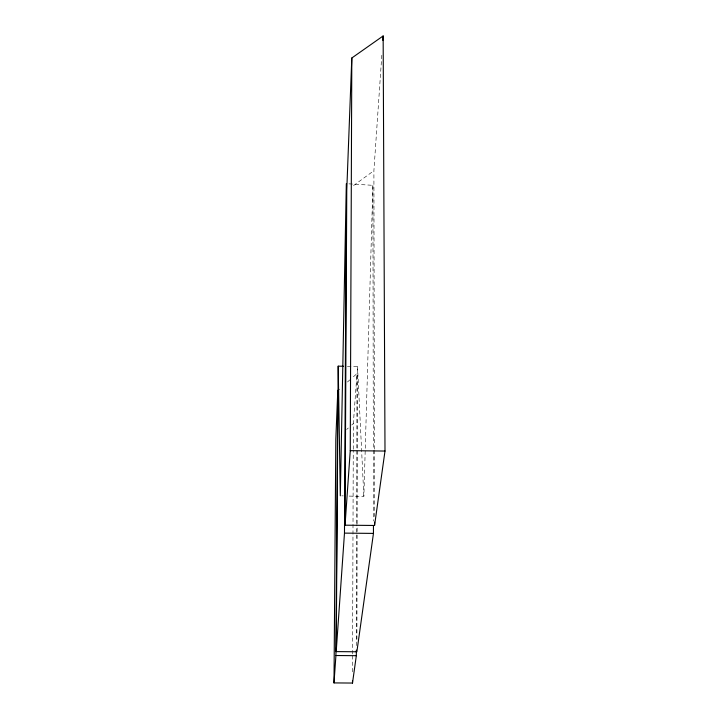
<?xml version="1.0" encoding="UTF-8"?>
<svg xmlns="http://www.w3.org/2000/svg" width="719" height="719" viewBox="0 0 719 719"><rect width="100%" height="100%" fill="white"/><g stroke="black" fill="none" stroke-linecap="round" stroke-linejoin="round"><path stroke-width="0.54" stroke-dasharray="3.6 2.7" d="M356.354 645.608L356.642 524.708M356.642 523.585L357.001 373.583L352.22 377.799M356.903 639.416L357.145 532.725M357.154 531.602L357.163 524.861M357.163 523.738L357.523 366.501L346.792 366.313M352.535 671.861L352.589 655.081M352.589 653.966L353.254 450.382M353.254 449.258L353.344 423.536L357.001 373.583M349.146 496.074L363.868 496.55L372.891 185.322L346.324 183.687M374.428 449.132L373.898 170.7L381.996 52.658M346.666 429.486L348.338 428.003M351.672 425.019L353.344 423.536M347.421 382.023L349.82 379.911M353.568 185.538L373.898 170.7M341.786 495.84L343.26 495.885M357.523 366.501L363.868 496.55M374.428 450.256L374.554 516.494M372.891 185.322L373.323 449.186M373.323 450.31L373.44 521.05"/><path stroke-width="1.08" d="M339.009 389.446L337.804 390.507L335.827 439.165L334.002 682.915L352.499 683.05L356.327 655.683L356.345 650.084M345.039 525.185L350.252 450.669L351.807 57.996L383.146 35.95L384.998 451.047L374.572 525.472L345.039 525.185L346.756 190.517L351.807 57.996M352.499 683.05L352.508 680.812M373.449 525.535L373.458 533.399L356.876 651.774L336.195 651.612L344.482 533.121L346.324 183.687L340.312 495.795L338.2 366.16L343.574 366.259M334.002 682.915L335.917 655.521L337.804 390.507M336.195 651.612L338.2 366.16M382.841 40.408L383.146 35.95M335.917 655.521L356.327 655.683M344.482 533.121L373.458 533.399M350.252 450.669L384.998 451.047M374.563 522.111L374.572 525.472"/></g></svg>
